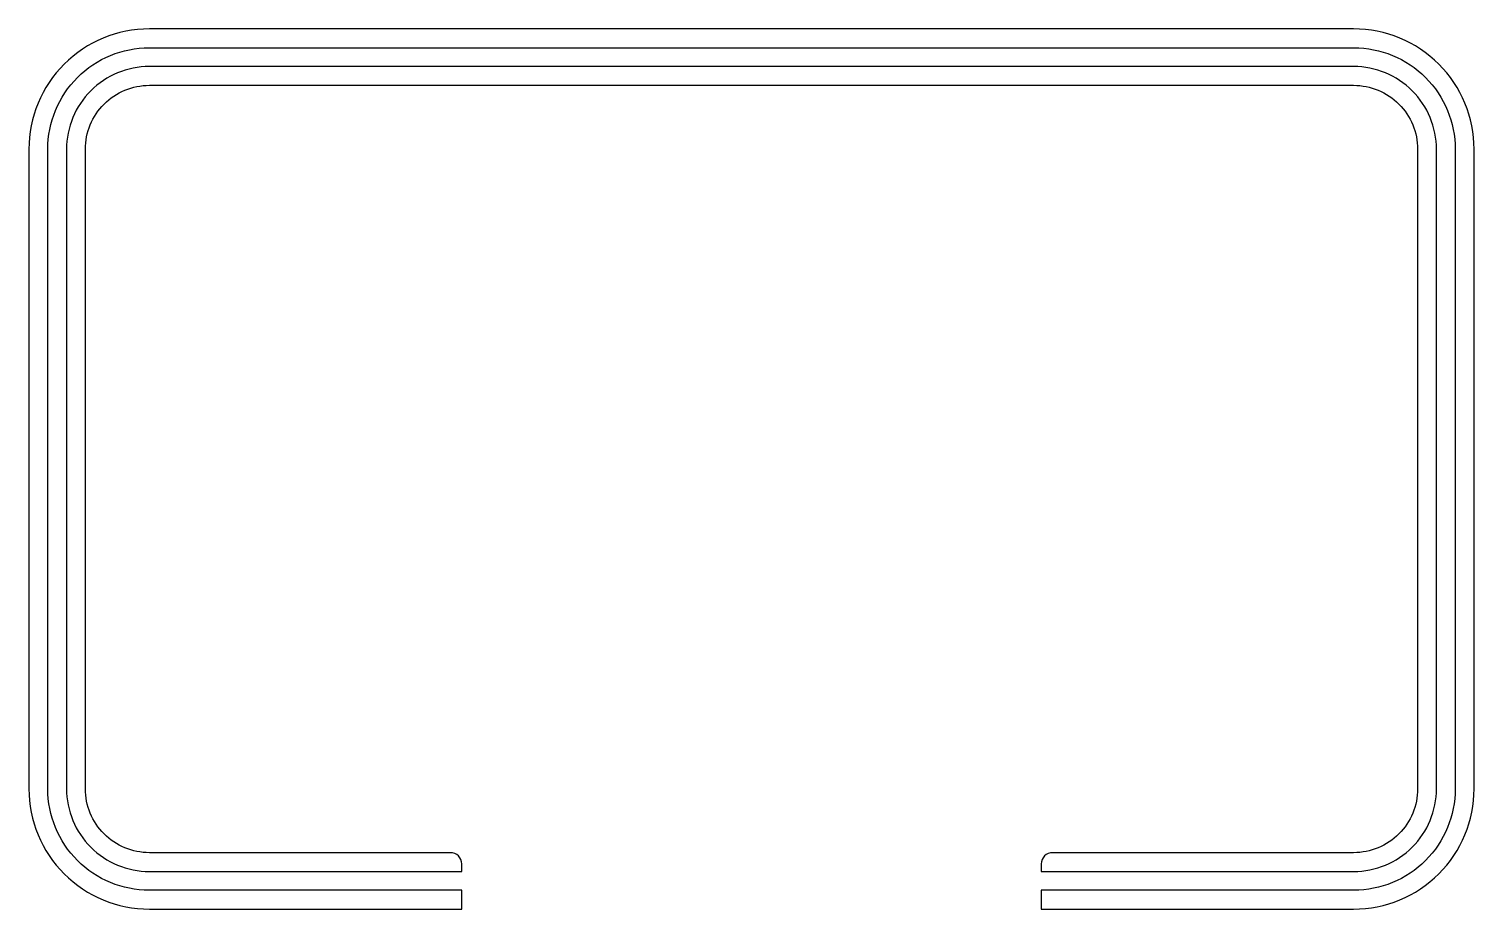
# Model space of a CAD drawing. Header units: millimetres. Extents: x 32.3 to 70.7, y 18.9 to 42.3.
import ezdxf

# ---------------------------------------------------------------- set-up
doc = ezdxf.new("R2010")
doc.units = ezdxf.units.MM
doc.layers.get('0').update_dxf_attribs({"linetype": 'CONTINUOUS'})

msp = doc.modelspace()

# ---------------------------------------------------------------- linework, layer by layer
for points in [[(32.8, 22.1), (32.8, 39.1, -0.414214), (35.5, 41.8), (67.5, 41.8, -0.414214), (70.2, 39.1), (70.2, 22.1, -0.414214), (67.5, 19.4), (59.2, 19.4), (59.2, 18.9), (67.5, 18.9, 0.414214), (70.7, 22.1), (70.7, 39.1, 0.414214), (67.5, 42.3), (35.5, 42.3, 0.414214), (32.3, 39.1), (32.3, 22.1, 0.414214), (35.5, 18.9), (43.8, 18.9), (43.8, 19.4), (35.5, 19.4, -0.414214)], [(33.3, 22.1, 0.414214), (35.5, 19.9), (43.8, 19.9), (43.8, 20.1, 0.414214), (43.5, 20.4), (35.5, 20.4, -0.414214), (33.8, 22.1), (33.8, 39.1, -0.414214), (35.5, 40.8), (67.5, 40.8, -0.414214), (69.2, 39.1), (69.2, 22.1, -0.414214), (67.5, 20.4), (59.5, 20.4, 0.414214), (59.2, 20.1), (59.2, 19.9), (67.5, 19.9, 0.414214), (69.7, 22.1), (69.7, 39.1, 0.414214), (67.5, 41.3), (35.5, 41.3, 0.414214), (33.3, 39.1)]]:
    msp.add_lwpolyline(points, format="xyb", close=True)

doc.saveas('drawing.dxf')
